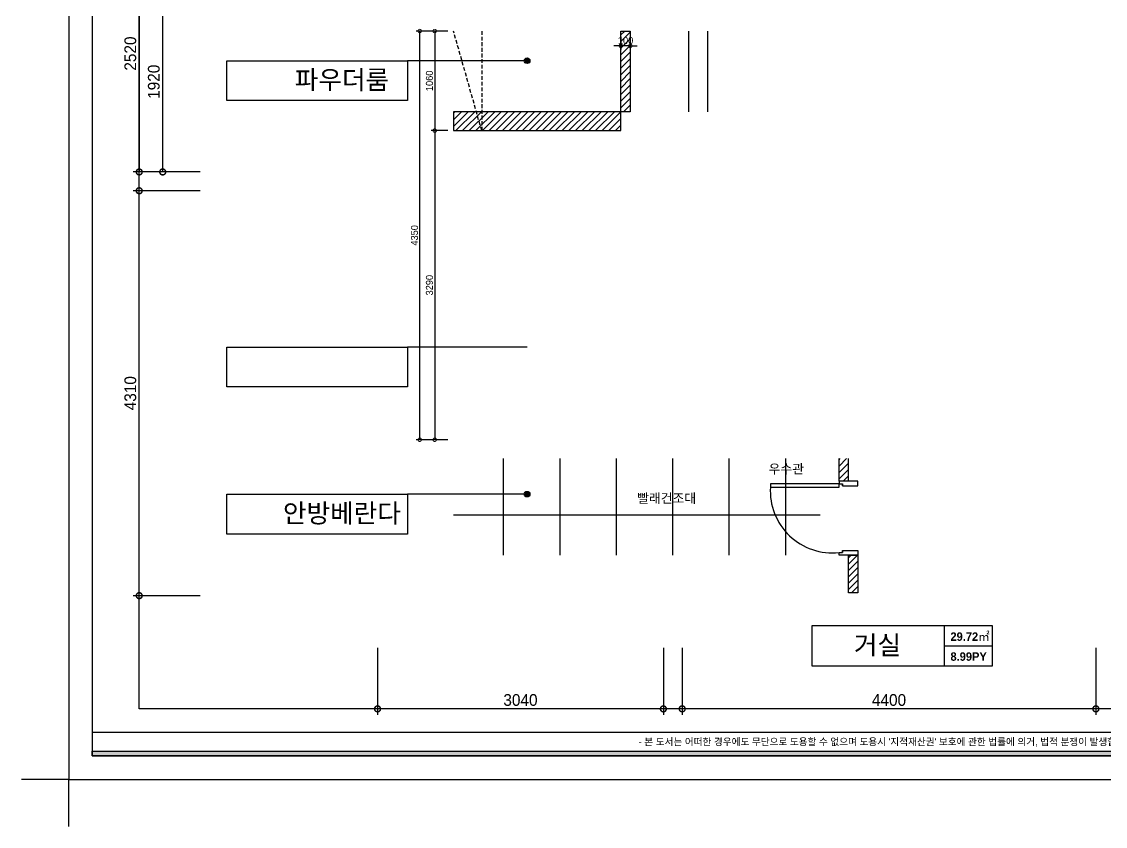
# Model space of a CAD drawing. Header units: millimetres. Extents: x 144680 to 246943, y -177515 to -149396.
# Drawn here: x 160425 to 171950, y -176730 to -168165 of the extents above; entities that cross this region are included whole.
import ezdxf
from ezdxf.enums import TextEntityAlignment as Align

# ---------------------------------------------------------------- set-up
doc = ezdxf.new("R2010")
doc.units = ezdxf.units.MM
doc.header["$LTSCALE"] = 50
doc.linetypes.add('DH-HID2', pattern=[1.2, 0.8, -0.4])
for name, color, linetype in [('0-ELC TEXT', 7, 'Continuous'), ('03-TEXT', 3, 'Continuous'), ('03-WAL NEW', 3, 'Continuous'), ('07-DIM WAL', 5, 'Continuous'), ('_LIBR', 4, 'Continuous'), ('FORM(YOURNAME)-1', 1, 'Continuous'), ('FORM(YOURNAME)-11', 1, 'Continuous'), ('FU-FURM', 251, 'DH-HID2'), ('HAT', 8, 'Continuous'), ('wal', 3, 'Continuous')]:
    doc.layers.add(name, color=color, linetype=linetype)
doc.styles.add('YOURNAME', font='')
doc.styles.add('넥슨고딕', font='')
doc.styles.add('스타일1', font='')
doc.styles.add('코레일둥고', font='')
doc.styles.get('YOURNAME').set_extended_font_data('HYwulM')
doc.styles.get('넥슨고딕').set_extended_font_data('NEXON Lv1 Gothic Bold', bold=True)
doc.styles.get('스타일1').set_extended_font_data('HYwulM')
doc.styles.get('코레일둥고').set_extended_font_data('Korail Round Gothic Medium')
doc.dimstyles.new('30', dxfattribs={"dimscale": 30, "dimtxt": 2.5, "dimasz": 2.5, "dimexe": 1.25, "dimexo": 2, "dimtad": 1, "dimdec": 0, "dimtxsty": '스타일1', "dimblk": 'DOTSMALL', "dimcen": 2.5, "dimclrd": 1, "dimclre": 1, "dimclrt": 2, "dimadec": 0, "dimazin": 0, "dimtfac": 1, "dimtix": 1, "dimtmove": 0, "dimatfit": 3, "dimldrblk": 'DOTSMALL', "dimfxl": 1.25, "dimarcsym": 0})
doc.dimstyles.new('50', dxfattribs={"dimscale": 50, "dimtxt": 2.5, "dimasz": 2.5, "dimexe": 1.25, "dimexo": 2, "dimtad": 1, "dimdec": 0, "dimtxsty": '스타일1', "dimblk": 'DOTSMALL', "dimcen": 2.5, "dimclrd": 1, "dimclre": 1, "dimclrt": 2, "dimadec": 0, "dimazin": 0, "dimtfac": 1, "dimtix": 1, "dimtmove": 0, "dimatfit": 3, "dimldrblk": 'DOTSMALL', "dimfxl": 1.25, "dimarcsym": 0})
pattern_1 = [(45, (234612.72, -164785.22), (-33.67596, 33.67596), [])]

# ---------------------------------------------------------------- blocks, each defined once
blk = doc.blocks.new('FORM-ELEVATION')
at = {"layer": 'FORM(YOURNAME)-11'}
h = blk.add_hatch(color=256, dxfattribs=at)
h.dxf.hatch_style = 1
h.paths.add_polyline_path([(-10309, 35708), (71691, 35708), (71691, 35508), (-10309, 35508)])
h.paths.add_polyline_path([(-10309, -21492), (71691, -21492), (71691, -21692), (-10309, -21692)])
at = {"layer": 'Defpoints', "color": 158}
blk.add_line((62481, -20692), (-10309, -20692), dxfattribs=at)
for points in [[(-10309, -21692), (71691, -21692), (71691, 35708), (-10309, 35708)], [(-8309, 33708), (61071, 33708), (61071, -19692), (-8309, -19692)]]:
    blk.add_lwpolyline(points, close=True, dxfattribs=at)
at = {"layer": 'Defpoints', "color": 1}
blk.add_lwpolyline([(-11309, -24692), (-11309, -22692), (-13309, -22692)], dxfattribs=at)
at = {"layer": 'FORM(YOURNAME)-11', "color": 250}
blk.add_lwpolyline([(-11309, -22692), (72691, -22692), (72691, 36708), (-11309, 36708)], close=True, dxfattribs=at)
at = {"layer": 'FORM(YOURNAME)-11'}
blk.add_lwpolyline([(-10309, -21492), (71691, -21492), (71691, -21692), (-10309, -21692)], close=True, dxfattribs=at)
at = {"layer": 'FORM(YOURNAME)-11', "color": 1, "style": 'YOURNAME'}
blk.add_text("- 본 도서는 어떠한 경우에도 무단으로 도용할 수 없으며 도용시 '지적재산권' 보호에 관한 법률에 의거, 법적 분쟁이 발생합니다.  또한 본 도서에 관한 모든 저작권은 당사에 있습니다. -", height=300, dxfattribs=at).set_placement((28146, -21092), align=Align.MIDDLE_CENTER)
at = {"layer": 'FORM(YOURNAME)-11', "color": 3, "style": 'YOURNAME'}
for tag, height, p in [('1', 450, (71041, -1219)), ('2', 450, (71041, -1863)), ('3', 450, (71041, -3150)), ('4', 450, (71041, -5081)), ('5', 515, (71041, -7398)), ('6', 515, (71041, -9650)), ('7', 515, (71041, -11903)), ('8', 515, (71041, -14155)), ('9', 515, (71041, -16408)), ('10', 515, (66791, -18596)), ('11', 515, (71041, -18660)), ('12', 515, (66791, -20848)), ('13', 515, (71041, -20848))]:
    blk.add_attdef(tag, text='', height=height, dxfattribs=at).set_placement(p, align=Align.MIDDLE_RIGHT)
blk = doc.blocks.new('_DOTSMALL')
at = {"color": 0, "linetype": 'ByBlock', "const_width": 0.5}
blk.add_lwpolyline([(-0.0625, 0, 1), (0.0625, 0, 1)], format="xyb", close=True, dxfattribs=at)
blk = doc.blocks.new('*D282')
at = {"layer": '07-DIM WAL', "color": 1, "lineweight": -2, "transparency": 16777216}
for p, q in [((162325, -167245), (161612, -167245)), ((161675, -167245), (161675, -169765)), ((162325, -169765), (161612, -169765))]:
    blk.add_line(p, q, dxfattribs=at)
at = {"layer": 'Defpoints', "color": 0, "transparency": 16777216}
for p in [(162425, -167245), (161675, -169765), (162425, -169765)]:
    blk.add_point(p, dxfattribs=at)
at = {"layer": '07-DIM WAL', "color": 1, "lineweight": -2, "transparency": 16777216, "xscale": 125, "yscale": 125, "zscale": 125}
for p, rotation in [((161675, -167245), 90), ((161675, -169765), 270)]:
    blk.add_blockref('_DOTSMALL', p, dxfattribs=dict(at, rotation=rotation))
at = {"layer": '07-DIM WAL', "color": 2, "transparency": 16777216, "insert": (161581, -168505), "char_height": 125, "attachment_point": 5, "rotation": 90, "style": '스타일1'}
blk.add_mtext('2520', dxfattribs=at)
blk = doc.blocks.new('*D283')
at = {"layer": '07-DIM WAL', "color": 1, "lineweight": -2, "transparency": 16777216}
for p, q in [((162325, -167845), (161862, -167845)), ((161925, -169765), (161925, -167845)), ((162325, -169765), (161862, -169765))]:
    blk.add_line(p, q, dxfattribs=at)
at = {"layer": 'Defpoints', "color": 0, "transparency": 16777216}
for p in [(161925, -167845), (162425, -167845), (162425, -169765)]:
    blk.add_point(p, dxfattribs=at)
at = {"layer": '07-DIM WAL', "color": 1, "lineweight": -2, "transparency": 16777216, "xscale": 125, "yscale": 125, "zscale": 125}
for p, rotation in [((161925, -167845), 90), ((161925, -169765), 270)]:
    blk.add_blockref('_DOTSMALL', p, dxfattribs=dict(at, rotation=rotation))
at = {"layer": '07-DIM WAL', "color": 2, "transparency": 16777216, "insert": (161831, -168805), "char_height": 125, "attachment_point": 5, "rotation": 90, "style": '스타일1'}
blk.add_mtext('1920', dxfattribs=at)
blk = doc.blocks.new('*D285')
at = {"layer": '07-DIM WAL', "color": 1, "lineweight": -2, "transparency": 16777216}
for p, q in [((162325, -169965), (161612, -169965)), ((161675, -174275), (161675, -169965)), ((162325, -174275), (161612, -174275))]:
    blk.add_line(p, q, dxfattribs=at)
at = {"layer": 'Defpoints', "color": 0, "transparency": 16777216}
for p in [(161675, -169965), (162425, -169965), (162425, -174275)]:
    blk.add_point(p, dxfattribs=at)
at = {"layer": '07-DIM WAL', "color": 1, "lineweight": -2, "transparency": 16777216, "xscale": 125, "yscale": 125, "zscale": 125}
for p, rotation in [((161675, -169965), 90), ((161675, -174275), 270)]:
    blk.add_blockref('_DOTSMALL', p, dxfattribs=dict(at, rotation=rotation))
at = {"layer": '07-DIM WAL', "color": 2, "transparency": 16777216, "insert": (161581, -172120), "char_height": 125, "attachment_point": 5, "rotation": 90, "style": '스타일1'}
blk.add_mtext('4310', dxfattribs=at)
blk = doc.blocks.new('*D294')
at = {"layer": '07-DIM WAL', "color": 1, "lineweight": -2, "transparency": 16777216}
for p, q in [((167450, -174830), (167450, -175543)), ((171850, -174830), (171850, -175543)), ((171850, -175480), (167450, -175480))]:
    blk.add_line(p, q, dxfattribs=at)
at = {"layer": 'Defpoints', "color": 0, "transparency": 16777216}
for p in [(167450, -174730), (171850, -174730), (167450, -175480)]:
    blk.add_point(p, dxfattribs=at)
at = {"layer": '07-DIM WAL', "color": 1, "lineweight": -2, "transparency": 16777216, "xscale": 125, "yscale": 125, "zscale": 125, "rotation": 180}
blk.add_blockref('_DOTSMALL', (167450, -175480), dxfattribs=at)
at = {"layer": '07-DIM WAL', "color": 1, "lineweight": -2, "transparency": 16777216, "xscale": 125, "yscale": 125, "zscale": 125}
blk.add_blockref('_DOTSMALL', (171850, -175480), dxfattribs=at)
at = {"layer": '07-DIM WAL', "color": 2, "transparency": 16777216, "insert": (169650, -175386), "char_height": 125, "attachment_point": 5, "style": '스타일1'}
blk.add_mtext('4400', dxfattribs=at)
blk = doc.blocks.new('*D295')
at = {"layer": '07-DIM WAL', "color": 1, "lineweight": -2, "transparency": 16777216}
for p, q in [((164210, -174830), (164210, -175543)), ((167250, -174830), (167250, -175543)), ((167250, -175480), (164210, -175480))]:
    blk.add_line(p, q, dxfattribs=at)
at = {"layer": 'Defpoints', "color": 0, "transparency": 16777216}
for p in [(164210, -174730), (167250, -174730), (164210, -175480)]:
    blk.add_point(p, dxfattribs=at)
at = {"layer": '07-DIM WAL', "color": 1, "lineweight": -2, "transparency": 16777216, "xscale": 125, "yscale": 125, "zscale": 125, "rotation": 180}
blk.add_blockref('_DOTSMALL', (164210, -175480), dxfattribs=at)
at = {"layer": '07-DIM WAL', "color": 1, "lineweight": -2, "transparency": 16777216, "xscale": 125, "yscale": 125, "zscale": 125}
blk.add_blockref('_DOTSMALL', (167250, -175480), dxfattribs=at)
at = {"layer": '07-DIM WAL', "color": 2, "transparency": 16777216, "insert": (165730, -175386), "char_height": 125, "attachment_point": 5, "style": '스타일1'}
blk.add_mtext('3040', dxfattribs=at)
blk = doc.blocks.new('*D276')
at = {"layer": '07-DIM WAL', "color": 1, "lineweight": -2, "transparency": 16777216}
for p, q in [((164958, -168265), (164780, -168265)), ((164818, -168265), (164818, -169325)), ((164958, -169325), (164780, -169325))]:
    blk.add_line(p, q, dxfattribs=at)
at = {"layer": 'Defpoints', "color": 0, "transparency": 16777216}
for p in [(165018, -168265), (164818, -169325), (165018, -169325)]:
    blk.add_point(p, dxfattribs=at)
at = {"layer": '07-DIM WAL', "color": 1, "lineweight": -2, "transparency": 16777216, "xscale": 75, "yscale": 75, "zscale": 75}
for p, rotation in [((164818, -168265), 90), ((164818, -169325), 270)]:
    blk.add_blockref('_DOTSMALL', p, dxfattribs=dict(at, rotation=rotation))
at = {"layer": '07-DIM WAL', "color": 2, "transparency": 16777216, "insert": (164762, -168795), "char_height": 75, "attachment_point": 5, "rotation": 90, "style": '스타일1'}
blk.add_mtext('1060', dxfattribs=at)
blk = doc.blocks.new('*D277')
at = {"layer": '07-DIM WAL', "color": 1, "lineweight": -2, "transparency": 16777216}
for p, q in [((164958, -169325), (164780, -169325)), ((164818, -169325), (164818, -172615)), ((164958, -172615), (164780, -172615))]:
    blk.add_line(p, q, dxfattribs=at)
at = {"layer": 'Defpoints', "color": 0, "transparency": 16777216}
for p in [(165018, -169325), (164818, -172615), (165018, -172615)]:
    blk.add_point(p, dxfattribs=at)
at = {"layer": '07-DIM WAL', "color": 1, "lineweight": -2, "transparency": 16777216, "xscale": 75, "yscale": 75, "zscale": 75}
for p, rotation in [((164818, -169325), 90), ((164818, -172615), 270)]:
    blk.add_blockref('_DOTSMALL', p, dxfattribs=dict(at, rotation=rotation))
at = {"layer": '07-DIM WAL', "color": 2, "transparency": 16777216, "insert": (164762, -170970), "char_height": 75, "attachment_point": 5, "rotation": 90, "style": '스타일1'}
blk.add_mtext('3290', dxfattribs=at)
blk = doc.blocks.new('*D278')
at = {"layer": '07-DIM WAL', "color": 1, "lineweight": -2, "transparency": 16777216}
for p, q in [((164946, -168265), (164622, -168265)), ((164659, -172615), (164659, -168265)), ((164958, -172615), (164622, -172615))]:
    blk.add_line(p, q, dxfattribs=at)
at = {"layer": 'Defpoints', "color": 0, "transparency": 16777216}
for p in [(164659, -168265), (165006, -168265), (165018, -172615)]:
    blk.add_point(p, dxfattribs=at)
at = {"layer": '07-DIM WAL', "color": 1, "lineweight": -2, "transparency": 16777216, "xscale": 75, "yscale": 75, "zscale": 75}
for p, rotation in [((164659, -168265), 90), ((164659, -172615), 270)]:
    blk.add_blockref('_DOTSMALL', p, dxfattribs=dict(at, rotation=rotation))
at = {"layer": '07-DIM WAL', "color": 2, "transparency": 16777216, "insert": (164603, -170440), "char_height": 75, "attachment_point": 5, "rotation": 90, "style": '스타일1'}
blk.add_mtext('4350', dxfattribs=at)
blk = doc.blocks.new('*D305')
at = {"layer": '07-DIM WAL', "color": 1, "lineweight": -2, "transparency": 16777216}
for p, q in [((166798, -168325), (166798, -168460)), ((166898, -168325), (166898, -168460)), ((166798, -168423), (166723, -168423)), ((166898, -168423), (166798, -168423)), ((166898, -168423), (166973, -168423))]:
    blk.add_line(p, q, dxfattribs=at)
at = {"layer": 'Defpoints', "color": 0, "transparency": 16777216}
for p in [(166798, -168265), (166898, -168265), (166798, -168423)]:
    blk.add_point(p, dxfattribs=at)
at = {"layer": '07-DIM WAL', "color": 1, "lineweight": -2, "transparency": 16777216, "xscale": 75, "yscale": 75, "zscale": 75}
blk.add_blockref('_DOTSMALL', (166798, -168423), dxfattribs=at)
at = {"layer": '07-DIM WAL', "color": 1, "lineweight": -2, "transparency": 16777216, "xscale": 75, "yscale": 75, "zscale": 75, "rotation": 180}
blk.add_blockref('_DOTSMALL', (166898, -168423), dxfattribs=at)
at = {"layer": '07-DIM WAL', "color": 2, "transparency": 16777216, "insert": (166848, -168366), "char_height": 75, "attachment_point": 5, "style": '스타일1'}
blk.add_mtext('100', dxfattribs=at)

msp = doc.modelspace()

# ---------------------------------------------------------------- hatches: boundary and pattern name
at = {"ltscale": 10}
h = msp.add_hatch(dxfattribs=at)
h.set_pattern_fill('ANSI31', color=3, scale=15)
h.set_pattern_definition(pattern_1)
h.paths.add_polyline_path([(169118, -172815.2), (169218, -172815.2), (169218, -173055.2), (169118, -173055.2)])
h = msp.add_hatch(dxfattribs=at)
h.set_pattern_fill('ANSI31', color=3, scale=15)
h.set_pattern_definition(pattern_1)
h.paths.add_polyline_path([(169218, -173845.2), (169318, -173845.2), (169318, -174245.2), (169218, -174245.2)])
at = {"layer": '0-ELC TEXT'}
h = msp.add_hatch(color=256, dxfattribs=at)
h.dxf.hatch_style = 1
edge = h.paths.add_edge_path()
edge.add_arc((165800.4, -168580.6), 30, 180, 540, ccw=False)
h = msp.add_hatch(color=256, dxfattribs=at)
h.dxf.hatch_style = 1
edge = h.paths.add_edge_path()
edge.add_arc((165800.4, -173194.7), 30, 180, 540, ccw=False)
at = {"layer": '03-WAL NEW', "transparency": 33554687}
h = msp.add_hatch(dxfattribs=at)
h.set_pattern_fill('_USER', color=256, scale=50, angle=45, pattern_type=0)
h.set_pattern_definition([(45, (-60890.274, -280877.157), (-35.355339, 35.355339), [])])
h.paths.add_polyline_path([(166898, -169125.2), (166798, -169125.2), (166798, -168265.2), (166898, -168265.2)])
at = {"layer": '07-DIM WAL'}
h = msp.add_hatch(dxfattribs=at)
h.set_pattern_fill('_USER', color=10, scale=50, angle=45, pattern_type=0)
h.set_pattern_definition([(45, (-61130.274, -280877.157), (-35.355339, 35.355339), [])])
h.paths.add_polyline_path([(166798, -169125.2), (165018, -169125.2), (165018, -169325.2), (166798, -169325.2)])
at = {"layer": 'HAT'}
h = msp.add_hatch(dxfattribs=at)
h.set_pattern_fill('_USER', color=256, scale=600, double=1, pattern_type=0)
h.set_pattern_definition([(0, (172150.5, -172815.2), (0, 600), []), (90, (172150.5, -172815.2), (-600, 4e-14), [])])
h.paths.add_polyline_path([(168918, -173845.2), (165018, -173845.2), (165018, -172815.2), (168918, -172815.2)])

# ---------------------------------------------------------------- linework, layer by layer
for p, q in [((167518, -168265.2), (167518, -169125.2)), ((167718, -168265.2), (167718, -169125.2))]:
    msp.add_line(p, q)
at = {"layer": '0-ELC TEXT'}
for p, q in [((165800.4, -168580.6), (164528.2, -168580.6)), ((165800.4, -171628.2), (164528.2, -171628.2)), ((165800.4, -173194.7), (164528.2, -173194.7)), ((170241.2, -175022.1), (170241.2, -174597.6)), ((170241.2, -174809.8), (170750.8, -174809.8))]:
    msp.add_line(p, q, dxfattribs=at)
for points in [[(164528.2, -169005.1), (162607.4, -169005.1), (162607.4, -168580.6), (164528.2, -168580.6)], [(164528.2, -172052.7), (162607.4, -172052.7), (162607.4, -171628.2), (164528.2, -171628.2)], [(164528.2, -173619.3), (162607.4, -173619.3), (162607.4, -173194.7), (164528.2, -173194.7)], [(168830, -175022.1), (170750.8, -175022.1), (170750.8, -174597.6), (168830, -174597.6)]]:
    msp.add_lwpolyline(points, close=True, dxfattribs=at)
for centre in [(165800.4, -168580.6), (165800.4, -173194.7)]:
    msp.add_circle(centre, 30, dxfattribs=at)
at = {"layer": '03-WAL NEW', "transparency": 33554687}
msp.add_lwpolyline([(166898, -169125.2), (166798, -169125.2), (166798, -168265.2), (166898, -168265.2)], close=True, dxfattribs=at)
at = {"layer": '03-WAL NEW', "ltscale": 10}
msp.add_lwpolyline([(169218, -173845.2), (169318, -173845.2), (169318, -174245.2), (169218, -174245.2)], close=True, dxfattribs=at)
at = {"layer": '07-DIM WAL', "color": 10}
msp.add_lwpolyline([(166798, -169125.2), (165018, -169125.2), (165018, -169325.2), (166798, -169325.2)], close=True, dxfattribs=at)
at = {"layer": '_LIBR', "linetype": 'Continuous'}
msp.add_lwpolyline([(168388, -173120), (169118, -173120), (169118, -173084.7), (168388, -173084.7)], close=True, dxfattribs=at)
for points in [[(169153.9, -173105.2), (169153.9, -173084.7), (169153.9, -173105.2), (169318, -173105.2), (169318, -173055.2), (169118, -173055.2), (169118, -173084.7), (169153.9, -173084.7)], [(169153.9, -173795.2), (169153.9, -173815.7), (169153.9, -173795.2), (169318, -173795.2), (169318, -173845.2), (169118, -173845.2), (169118, -173815.7), (169153.9, -173815.7)]]:
    msp.add_lwpolyline(points, dxfattribs=at)
msp.add_arc((169046.7, -173159.7), 659.9, 176.54888, 276.20351, dxfattribs=at)
at = {"layer": 'FU-FURM'}
msp.add_lwpolyline([(165318, -168265.2), (165318, -169325.2), (165018, -168265.2)], dxfattribs=at)
at = {"layer": 'wal'}
for p, q in [((169118, -173055.2), (169118, -172815.2)), ((169218, -173055.2), (169218, -172815.2))]:
    msp.add_line(p, q, dxfattribs=at)

# ---------------------------------------------------------------- block references
at = {"layer": 'FORM(YOURNAME)-1', "xscale": 0.2500000000000001, "yscale": 0.2500000000000001, "zscale": 0.2500000000000001}
msp.add_blockref('FORM-ELEVATION', (163752.1, -170557.3), dxfattribs=at)

# ---------------------------------------------------------------- texts
at = {"layer": '0-ELC TEXT', "style": '코레일둥고'}
for s, p in [('우수관', (168369.1, -172975.8)), ('빨래건조대', (166971.2, -173287.6))]:
    msp.add_text(s, height=100, dxfattribs=at).set_placement(p)
at = {"layer": '03-TEXT'}
for s, height, style, p in [('파우더룸', 200, '코레일둥고', (163831.3, -168883.7)), ('안방베란다', 200, '코레일둥고', (163831.3, -173497.8)), ('거실', 200, '코레일둥고', (169526.9, -174900.7)), ('29.72㎡', 90, '넥슨고딕', (170512, -174755.7)), ('8.99PY', 90, '넥슨고딕', (170496.6, -174968))]:
    msp.add_text(s, height=height, dxfattribs=dict(at, style=style)).set_placement(p, align=Align.CENTER)

# ---------------------------------------------------------------- dimensions: what is measured, and where the dimension line sits
at = {"layer": '07-DIM WAL'}
for base, p1, p2, angle, dimstyle, picture, middle in [((161675, -169765.2), (162425, -167245.2), (162425, -169765.2), 90, '50', '*D282', (161581.2, -168505.2)), ((161925, -167845.2), (162425, -169765.2), (162425, -167845.2), 90, '50', '*D283', (161831.2, -168805.2)), ((164659.2, -168265.2), (165018, -172615.2), (165006, -168265.2), 90, '30', '*D278', (164603, -170440.2)), ((164818, -169325.2), (165018, -168265.2), (165018, -169325.2), 90, '30', '*D276', (164761.7, -168795.2)), ((166798, -168422.6), (166898, -168265.2), (166798, -168265.2), 180, '30', '*D305', (166848, -168366.4)), ((164818, -172615.2), (165018, -169325.2), (165018, -172615.2), 90, '30', '*D277', (164761.7, -170970.2)), ((161675, -169965.2), (162425, -174275.2), (162425, -169965.2), 90, '50', '*D285', (161581.2, -172120.2))]:
    dim = msp.add_linear_dim(base=base, p1=p1, p2=p2, angle=angle, dimstyle=dimstyle, dxfattribs=at)
    dim.commit()
    dim.dimension.update_dxf_attribs({"geometry": picture, "text_midpoint": middle})
for base, p1, p2, picture, middle in [((164210.5, -175480.2), (167250.5, -174730.2), (164210.5, -174730.2), '*D295', (165730.5, -175386.5)), ((167450.5, -175480.2), (171850.5, -174730.2), (167450.5, -174730.2), '*D294', (169650.5, -175386.5))]:
    dim = msp.add_linear_dim(base=base, p1=p1, p2=p2, dimstyle='50', dxfattribs=at)
    dim.commit()
    dim.dimension.update_dxf_attribs({"geometry": picture, "text_midpoint": middle})

doc.saveas('drawing.dxf')
